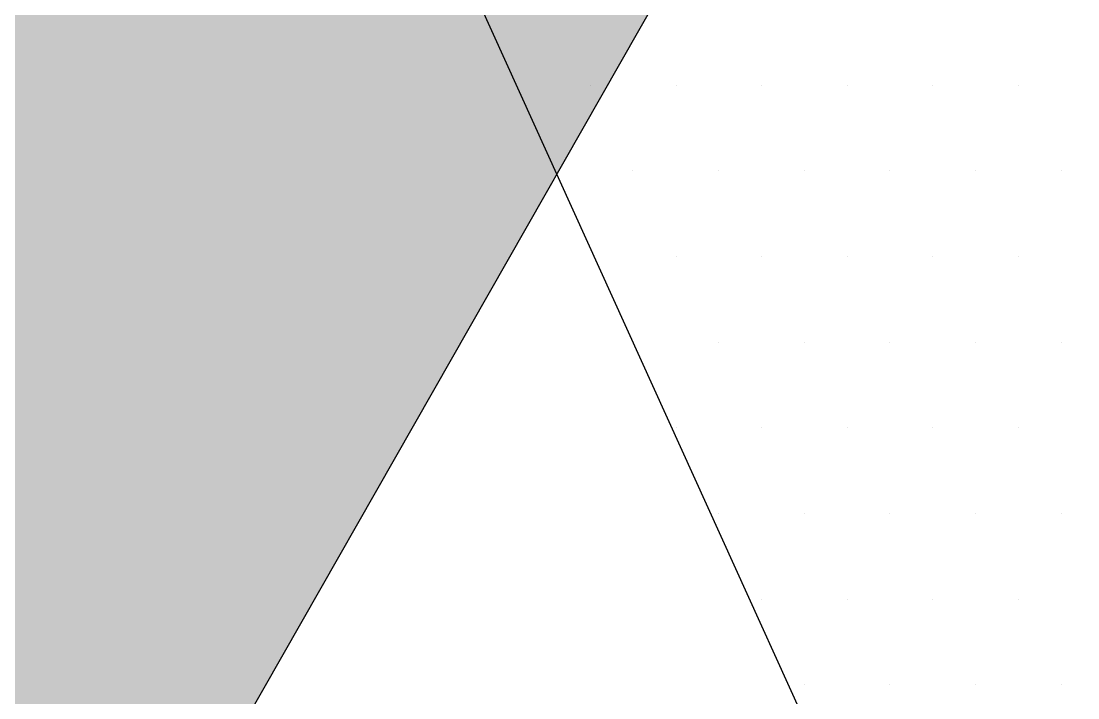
# Model space of a CAD drawing. Header units: metres. Extents: x 9606 to 9900, y 4805 to 4952.
# Drawn here: x 9831.7403 to 9831.876, y 4844.5651 to 4844.6521 of the extents above; entities that cross this region are included whole.
import ezdxf

# ---------------------------------------------------------------- set-up
doc = ezdxf.new("R2010")
doc.units = ezdxf.units.M
doc.header["$LTSCALE"] = 2
doc.linetypes.add('CACHEX2', pattern=[0.75, 0.5, -0.25])
for name, color, linetype in [('CARTOUCHE', 7, 'Continuous'), ('LOGO', 4, 'Continuous'), ('rosace', 7, 'Continuous')]:
    doc.layers.add(name, color=color, linetype=linetype)

# ---------------------------------------------------------------- blocks, each defined once
blk = doc.blocks.new('A$C715108E3')
at = {"layer": 'LOGO', "color": 131}
for p, q in [((-12.4386, -24.3394), (-12.4386, -24.3394)), ((-12.3593, -24.3394), (-12.3593, -24.3394)), ((-12.2673, -24.3394), (-12.2673, -24.3394)), ((-12.1762, -24.3394), (-12.1762, -24.3394)), ((-12.0844, -24.3394), (-12.0844, -24.3394)), ((-11.9924, -24.3394), (-11.9924, -24.3394)), ((-11.9011, -24.3394), (-11.9011, -24.3394)), ((-12.3974, -24.4306), (-12.3974, -24.4306)), ((-12.3136, -24.4306), (-12.3136, -24.4306)), ((-12.2216, -24.4306), (-12.2216, -24.4306)), ((-12.1298, -24.4306), (-12.1298, -24.4306)), ((-12.0387, -24.4306), (-12.0387, -24.4306)), ((-11.9465, -24.4306), (-11.9465, -24.4306)), ((-11.8546, -24.4306), (-11.8546, -24.4306)), ((-12.3554, -24.5232), (-12.3554, -24.5232)), ((-12.2673, -24.5232), (-12.2673, -24.5232)), ((-12.1762, -24.5232), (-12.1762, -24.5232)), ((-12.0844, -24.5232), (-12.0844, -24.5232)), ((-11.9924, -24.5232), (-11.9924, -24.5232)), ((-11.9011, -24.5232), (-11.9011, -24.5232)), ((-12.3142, -24.6147), (-12.3142, -24.6147)), ((-12.3136, -24.6147), (-12.3136, -24.6147)), ((-12.2216, -24.6147), (-12.2216, -24.6147)), ((-12.1298, -24.6147), (-12.1298, -24.6147)), ((-12.0387, -24.6147), (-12.0387, -24.6147)), ((-11.9465, -24.6147), (-11.9465, -24.6147)), ((-11.8546, -24.6147), (-11.8546, -24.6147)), ((-12.2724, -24.7059), (-12.2724, -24.7059)), ((-12.2673, -24.7059), (-12.2673, -24.7059)), ((-12.1762, -24.7059), (-12.1762, -24.7059)), ((-12.0844, -24.7059), (-12.0844, -24.7059)), ((-11.9924, -24.7059), (-11.9924, -24.7059)), ((-11.9011, -24.7059), (-11.9011, -24.7059)), ((-12.231, -24.7985), (-12.231, -24.7985)), ((-12.2216, -24.7985), (-12.2216, -24.7985)), ((-12.1298, -24.7985), (-12.1298, -24.7985)), ((-12.0387, -24.7985), (-12.0387, -24.7985)), ((-11.9465, -24.7985), (-11.9465, -24.7985)), ((-11.8546, -24.7985), (-11.8546, -24.7985)), ((-12.1894, -24.8898), (-12.1894, -24.8898)), ((-12.1762, -24.8898), (-12.1762, -24.8898)), ((-12.0844, -24.8898), (-12.0844, -24.8898)), ((-11.9924, -24.8898), (-11.9924, -24.8898)), ((-11.9011, -24.8898), (-11.9011, -24.8898)), ((-12.1477, -24.9811), (-12.1477, -24.9811)), ((-12.1298, -24.9811), (-12.1298, -24.9811)), ((-12.0387, -24.9811), (-12.0387, -24.9811)), ((-11.9465, -24.9811), (-11.9465, -24.9811)), ((-11.8546, -24.9811), (-11.8546, -24.9811))]:
    blk.add_line(p, q, dxfattribs=at)
blk.add_lwpolyline([(-19.4659, -20.0075), (-15.0643, -20.4719), (-16.7516, -22.8048), (-16.3741, -23.1322), (-15.8207, -23.5348), (-15.4563, -23.799), (-13.7331, -21.4856), (-11.9601, -25.3945), (-11.4761, -25.5469), (-10.7095, -25.798), (-10.0926, -25.8741), (-9.9674, -25.8741), (-12.5584, -19.9248), (-11.816, -18.9068), (-10.4959, -20.6166), (-9.7792, -22.2122), (-8.7979, -20.9179), (-8.1187, -22.4645), (-6.9489, -21.0191), (-7.6382, -19.3811), (-6.116, -17.2939)], dxfattribs=at)
blk = doc.blocks.new('A$C581E6685')
at = {"layer": 'rosace'}
blk.add_hatch(color=32, dxfattribs=at).paths.add_polyline_path([(-39.8519, 24.2064), (-38.5844, 21.5046), (-46.2303, 8.0935)])
at = {"layer": 'rosace', "color": 32}
blk.add_lwpolyline([(-39.8519, 24.2064), (-38.584, 21.5046), (-46.2303, 8.0935)], close=True, dxfattribs=at)
at = {"layer": 'rosace', "color": 32, "linetype": 'CACHEX2', "ltscale": 1.5}
blk.add_ellipse((-38.0538, 23.8138), major_axis=(-19.0311, -3.534), ratio=0.590567, dxfattribs=at)
at = {"layer": 'rosace', "color": 32}
blk.add_ellipse((-37.6144, 23.8499), major_axis=(-13.5768, -4.2839), ratio=0.791971, dxfattribs=at)
at = {"layer": 'CARTOUCHE'}
blk.add_blockref('A$C715108E3', (-31.6739, 36.3189), dxfattribs=at)

msp = doc.modelspace()

# ---------------------------------------------------------------- linework, layer by layer
at = {"layer": 'CARTOUCHE'}
msp.add_rational_spline([(9829.64323, 4848.05468), (9829.64323, 4845.87645), (9829.64323, 4843.69822), (9829.64323, 4842.93022), (9830.41123, 4842.93022), (9839.51909, 4842.93022), (9848.62694, 4842.93022), (9849.39494, 4842.93022), (9849.39494, 4843.69822), (9849.39494, 4845.87645), (9849.39494, 4848.05468), (9849.39494, 4848.82268), (9848.62694, 4848.82268), (9839.51909, 4848.82268), (9830.41123, 4848.82268), (9829.64323, 4848.82268), (9829.64323, 4848.05468)], [1, 1, 1, 0.707106781187, 1, 1, 1, 0.707106781187, 1, 1, 1, 0.707106781187, 1, 1, 1, 0.707106781187, 1], degree=2, knots=[0, 0, 0, 1, 1, 2.570796, 2.570796, 3.570796, 3.570796, 5.141593, 5.141593, 6.141593, 6.141593, 7.712389, 7.712389, 8.712389, 8.712389, 10.283185, 10.283185, 10.283185], dxfattribs=at)

# ---------------------------------------------------------------- block references
at = {"layer": 'CARTOUCHE', "xscale": 0.12, "yscale": 0.12, "zscale": 0.12}
msp.add_blockref('A$C581E6685', (9837.09738, 4843.20633), dxfattribs=at)

doc.saveas('drawing.dxf')
